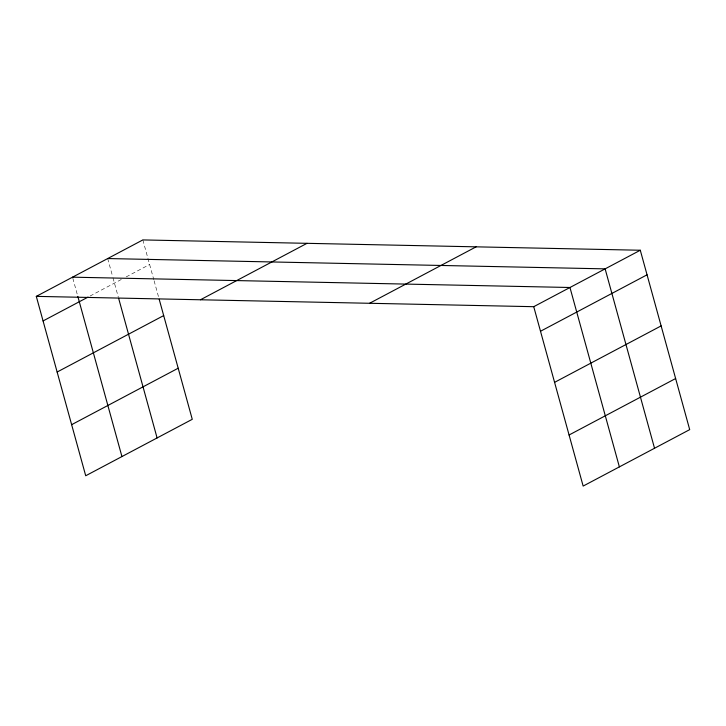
<?xml version="1.0" encoding="UTF-8"?>
<svg xmlns="http://www.w3.org/2000/svg" width="726" height="726" viewBox="0 0 726 726"><rect width="100%" height="100%" fill="white"/><g stroke="black" fill="none" stroke-linecap="round" stroke-linejoin="round"><path stroke-width="0.54" stroke-dasharray="3.63 2.72" d="M90.042 296.054L121.296 279.492M126.179 276.905L149.62 264.491M142.85 239.925L153.812 279.71M154.112 280.799L158.894 298.186M107.684 258.547L112.693 276.706M112.984 277.777L118.347 297.252M72.818 278.249L77.528 295.337"/><path stroke-width="1.09" d="M36.3 296.371L142.85 239.925L640.287 250.243L689.7 429.629L583.15 486.075L533.737 306.69L36.3 296.371L85.713 475.757L192.263 419.31L159.194 299.275M43.07 320.937L88.082 297.088M57.136 372.03L163.686 315.583M200.458 299.774L307.007 243.328M71.638 424.674L178.188 368.218M369.579 303.286L476.129 246.831M533.737 306.69L640.287 250.243M540.507 331.256L647.057 274.809M554.582 382.348L661.132 325.901M569.075 434.992L675.625 378.536M107.684 258.547L605.13 268.865L654.534 448.26M72.527 277.178L569.964 287.496L619.378 466.891M118.647 298.341L157.097 437.941M77.827 296.408L121.941 456.572"/></g></svg>
